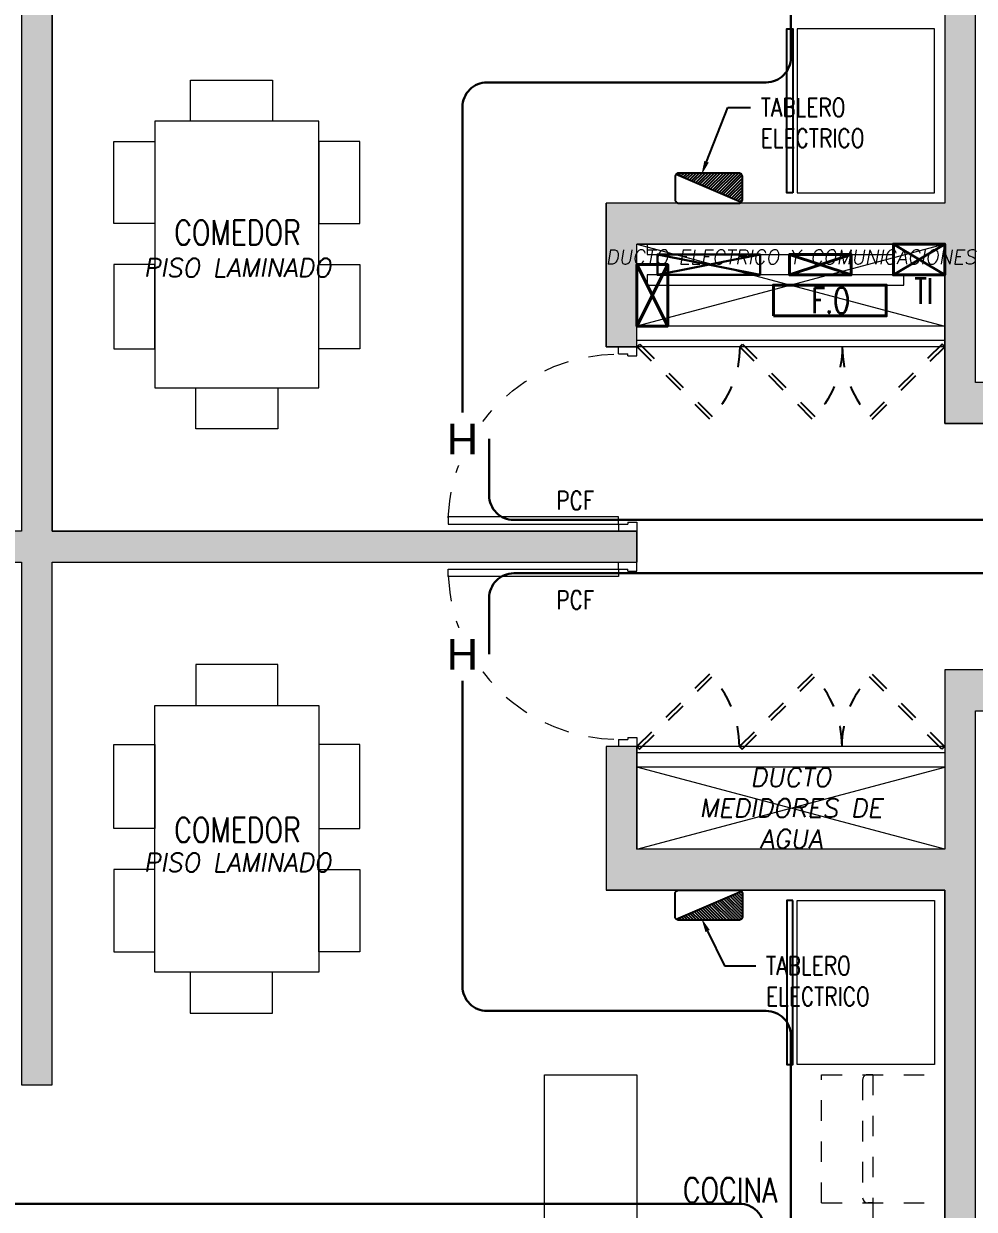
# Model space of a CAD drawing. Header units: millimetres. Extents: x -3 to 53, y -110 to 39.
# Drawn here: x 5.86 to 10.49, y 25.89 to 31.67 of the extents above; entities that cross this region are included whole.
import ezdxf
from ezdxf import colors
from ezdxf.entities.mleader import LeaderData, LeaderLine
from ezdxf.enums import TextEntityAlignment as Align
from ezdxf.math import Vec2, Vec3
from ezdxf.xclip import XClip

# ---------------------------------------------------------------- set-up
doc = ezdxf.new("R2010")
doc.units = ezdxf.units.MM
doc.header["$XCLIPFRAME"] = 2
doc.set_wipeout_variables(frame=1)
for name, pattern in [('DOT', [6.35, 0, -6.35]), ('HIDDEN', [0.375, 0.25, -0.125]), ('HIDDEN2', [0.1875, 0.125, -0.0625])]:
    doc.linetypes.add(name, pattern=pattern)
for name, color, linetype in [('A-COCINAS-LAV', 8, 'Continuous'), ('A-EST HATCH', 8, 'Continuous'), ('A-EST PLACAS', 8, 'Continuous'), ('A-LINEAS', 8, 'Continuous'), ('A-MURO BAJO', 8, 'Continuous'), ('A-NUMERACIONDEP', 8, 'Continuous'), ('A-PROYECCIONES', 8, 'HIDDEN2'), ('A-PUERTAS', 8, 'Continuous'), ('A-TEXTO-ACABADO PISO', 8, 'Continuous'), ('A-TEXTO-INDICACIONES', 8, 'Continuous'), ('DLP_MOBILIARIO', 8, 'Continuous'), ('DLP_TEXTO AMBIENTE', 8, 'Continuous'), ('DLP_VERDE', 8, 'Continuous')]:
    doc.layers.add(name, color=color, linetype=linetype)
for name, color, linetype, lineweight in [('A-MUROS', 8, 'Continuous', 30), ('MQ.BANDEJA DE COMUNICACIONES', 8, 'Continuous', 40), ('MQ.BANDEJA ELECTRICA', 8, 'Continuous', 30), ('MQ.CANALI DYA', 3, 'LINEAPERPEN', 30), ('MQ.DETECTOR HUMO', 5, 'Continuous', 30), ('MQ.TEXTO GENERAL', 255, 'Continuous', 40)]:
    doc.layers.add(name, color=color, linetype=linetype, lineweight=lineweight)
doc.styles.add('MQTEXTO', font='romans.shx')
doc.styles.add('R80', font='ARIALN.TTF', dxfattribs={"height": 2.03})
doc.styles.add('ROMANS', font='ROMANS.shx', dxfattribs={"oblique": 10})
doc.styles.get("Standard").update_dxf_attribs({"font": 'arial.ttf'})
doc.styles.add('TXT_COTAS', font='romans.shx', dxfattribs={"width": 0.8})
doc.linetypes.add('LINEAPERPEN', pattern='A,0.75,-0.2,["I",Standard,S=0.12,R=0.09,X=0,Y=-0.06],-0.25', length=1.2)

# ---------------------------------------------------------------- blocks, each defined once
blk = doc.blocks.new('DETECTOR DE HUMO 1 EN 75')
blk.add_wipeout([(0.13, 0.13), (0.13, 0.1316), (0.13, 0.1333), (0.1299, 0.1349), (0.1298, 0.1365), (0.1297, 0.1382), (0.1296, 0.1398), (0.1295, 0.1414), (0.1293, 0.143), (0.1292, 0.1447), (0.129, 0.1463), (0.1288, 0.1479), (0.1285, 0.1495), (0.1283, 0.1511), (0.128, 0.1528), (0.1277, 0.1544), (0.1274, 0.156), (0.127, 0.1576), (0.1267, 0.1592), (0.1263, 0.1607), (0.1259, 0.1623), (0.1255, 0.1639), (0.1251, 0.1655), (0.1246, 0.1671), (0.1241, 0.1686), (0.1236, 0.1702), (0.1231, 0.1717), (0.1226, 0.1733), (0.122, 0.1748), (0.1215, 0.1763), (0.1209, 0.1779), (0.1203, 0.1794), (0.1196, 0.1809), (0.119, 0.1824), (0.1183, 0.1839), (0.1176, 0.1854), (0.1169, 0.1868), (0.1162, 0.1883), (0.1155, 0.1897), (0.1147, 0.1912), (0.1139, 0.1926), (0.1131, 0.1941), (0.1123, 0.1955), (0.1115, 0.1969), (0.1106, 0.1983), (0.1098, 0.1997), (0.1089, 0.201), (0.108, 0.2024), (0.1071, 0.2037), (0.1061, 0.2051), (0.1052, 0.2064), (0.1042, 0.2077), (0.1032, 0.209), (0.1022, 0.2103), (0.1012, 0.2116), (0.1002, 0.2129), (0.0991, 0.2141), (0.0981, 0.2154), (0.097, 0.2166), (0.0959, 0.2178), (0.0948, 0.219), (0.0936, 0.2202), (0.0925, 0.2213), (0.0913, 0.2225), (0.0902, 0.2236), (0.089, 0.2248), (0.0878, 0.2259), (0.0866, 0.227), (0.0854, 0.2281), (0.0841, 0.2291), (0.0829, 0.2302), (0.0816, 0.2312), (0.0803, 0.2322), (0.079, 0.2332), (0.0777, 0.2342), (0.0764, 0.2352), (0.0751, 0.2361), (0.0737, 0.2371), (0.0724, 0.238), (0.071, 0.2389), (0.0697, 0.2398), (0.0683, 0.2406), (0.0669, 0.2415), (0.0655, 0.2423), (0.0641, 0.2431), (0.0626, 0.2439), (0.0612, 0.2447), (0.0597, 0.2455), (0.0583, 0.2462), (0.0568, 0.2469), (0.0554, 0.2476), (0.0539, 0.2483), (0.0524, 0.249), (0.0509, 0.2496), (0.0494, 0.2503), (0.0479, 0.2509), (0.0463, 0.2515), (0.0448, 0.252), (0.0433, 0.2526), (0.0417, 0.2531), (0.0402, 0.2536), (0.0386, 0.2541), (0.0371, 0.2546), (0.0355, 0.2551), (0.0339, 0.2555), (0.0323, 0.2559), (0.0307, 0.2563), (0.0292, 0.2567), (0.0276, 0.257), (0.026, 0.2574), (0.0244, 0.2577), (0.0228, 0.258), (0.0211, 0.2583), (0.0195, 0.2585), (0.0179, 0.2588), (0.0163, 0.259), (0.0147, 0.2592), (0.013, 0.2593), (0.0114, 0.2595), (0.0098, 0.2596), (0.0082, 0.2597), (0.0065, 0.2598), (0.0049, 0.2599), (0.0033, 0.26), (0.0016, 0.26), (0, 0.26), (-0.0016, 0.26), (-0.0033, 0.26), (-0.0049, 0.2599), (-0.0065, 0.2598), (-0.0082, 0.2597), (-0.0098, 0.2596), (-0.0114, 0.2595), (-0.013, 0.2593), (-0.0147, 0.2592), (-0.0163, 0.259), (-0.0179, 0.2588), (-0.0195, 0.2585), (-0.0211, 0.2583), (-0.0228, 0.258), (-0.0244, 0.2577), (-0.026, 0.2574), (-0.0276, 0.257), (-0.0292, 0.2567), (-0.0307, 0.2563), (-0.0323, 0.2559), (-0.0339, 0.2555), (-0.0355, 0.2551), (-0.0371, 0.2546), (-0.0386, 0.2541), (-0.0402, 0.2536), (-0.0417, 0.2531), (-0.0433, 0.2526), (-0.0448, 0.252), (-0.0463, 0.2515), (-0.0479, 0.2509), (-0.0494, 0.2503), (-0.0509, 0.2496), (-0.0524, 0.249), (-0.0539, 0.2483), (-0.0554, 0.2476), (-0.0568, 0.2469), (-0.0583, 0.2462), (-0.0597, 0.2455), (-0.0612, 0.2447), (-0.0626, 0.2439), (-0.0641, 0.2431), (-0.0655, 0.2423), (-0.0669, 0.2415), (-0.0683, 0.2406), (-0.0697, 0.2398), (-0.071, 0.2389), (-0.0724, 0.238), (-0.0737, 0.2371), (-0.0751, 0.2361), (-0.0764, 0.2352), (-0.0777, 0.2342), (-0.079, 0.2332), (-0.0803, 0.2322), (-0.0816, 0.2312), (-0.0829, 0.2302), (-0.0841, 0.2291), (-0.0854, 0.2281), (-0.0866, 0.227), (-0.0878, 0.2259), (-0.089, 0.2248), (-0.0902, 0.2236), (-0.0913, 0.2225), (-0.0925, 0.2213), (-0.0936, 0.2202), (-0.0948, 0.219), (-0.0959, 0.2178), (-0.097, 0.2166), (-0.0981, 0.2154), (-0.0991, 0.2141), (-0.1002, 0.2129), (-0.1012, 0.2116), (-0.1022, 0.2103), (-0.1032, 0.209), (-0.1042, 0.2077), (-0.1052, 0.2064), (-0.1061, 0.2051), (-0.1071, 0.2037), (-0.108, 0.2024), (-0.1089, 0.201), (-0.1098, 0.1997), (-0.1106, 0.1983), (-0.1115, 0.1969), (-0.1123, 0.1955), (-0.1131, 0.1941), (-0.1139, 0.1926), (-0.1147, 0.1912), (-0.1155, 0.1897), (-0.1162, 0.1883), (-0.1169, 0.1868), (-0.1176, 0.1854), (-0.1183, 0.1839), (-0.119, 0.1824), (-0.1196, 0.1809), (-0.1203, 0.1794), (-0.1209, 0.1779), (-0.1215, 0.1763), (-0.122, 0.1748), (-0.1226, 0.1733), (-0.1231, 0.1717), (-0.1236, 0.1702), (-0.1241, 0.1686), (-0.1246, 0.1671), (-0.1251, 0.1655), (-0.1255, 0.1639), (-0.1259, 0.1623), (-0.1263, 0.1607), (-0.1267, 0.1592), (-0.127, 0.1576), (-0.1274, 0.156), (-0.1277, 0.1544), (-0.128, 0.1528), (-0.1283, 0.1511), (-0.1285, 0.1495), (-0.1288, 0.1479), (-0.129, 0.1463), (-0.1292, 0.1447), (-0.1293, 0.143), (-0.1295, 0.1414), (-0.1296, 0.1398), (-0.1297, 0.1382), (-0.1298, 0.1365), (-0.1299, 0.1349), (-0.13, 0.1333), (-0.13, 0.1316), (-0.13, 0.13), (-0.13, 0.1284), (-0.13, 0.1267), (-0.1299, 0.1251), (-0.1298, 0.1235), (-0.1297, 0.1218), (-0.1296, 0.1202), (-0.1295, 0.1186), (-0.1293, 0.117), (-0.1292, 0.1153), (-0.129, 0.1137), (-0.1288, 0.1121), (-0.1285, 0.1105), (-0.1283, 0.1089), (-0.128, 0.1072), (-0.1277, 0.1056), (-0.1274, 0.104), (-0.127, 0.1024), (-0.1267, 0.1008), (-0.1263, 0.0993), (-0.1259, 0.0977), (-0.1255, 0.0961), (-0.1251, 0.0945), (-0.1246, 0.0929), (-0.1241, 0.0914), (-0.1236, 0.0898), (-0.1231, 0.0883), (-0.1226, 0.0867), (-0.122, 0.0852), (-0.1215, 0.0837), (-0.1209, 0.0821), (-0.1203, 0.0806), (-0.1196, 0.0791), (-0.119, 0.0776), (-0.1183, 0.0761), (-0.1176, 0.0746), (-0.1169, 0.0732), (-0.1162, 0.0717), (-0.1155, 0.0703), (-0.1147, 0.0688), (-0.1139, 0.0674), (-0.1131, 0.0659), (-0.1123, 0.0645), (-0.1115, 0.0631), (-0.1106, 0.0617), (-0.1098, 0.0603), (-0.1089, 0.059), (-0.108, 0.0576), (-0.1071, 0.0563), (-0.1061, 0.0549), (-0.1052, 0.0536), (-0.1042, 0.0523), (-0.1032, 0.051), (-0.1022, 0.0497), (-0.1012, 0.0484), (-0.1002, 0.0471), (-0.0991, 0.0459), (-0.0981, 0.0446), (-0.097, 0.0434), (-0.0959, 0.0422), (-0.0948, 0.041), (-0.0936, 0.0398), (-0.0925, 0.0387), (-0.0913, 0.0375), (-0.0902, 0.0364), (-0.089, 0.0352), (-0.0878, 0.0341), (-0.0866, 0.033), (-0.0854, 0.0319), (-0.0841, 0.0309), (-0.0829, 0.0298), (-0.0816, 0.0288), (-0.0803, 0.0278), (-0.079, 0.0268), (-0.0777, 0.0258), (-0.0764, 0.0248), (-0.0751, 0.0239), (-0.0737, 0.0229), (-0.0724, 0.022), (-0.071, 0.0211), (-0.0697, 0.0202), (-0.0683, 0.0194), (-0.0669, 0.0185), (-0.0655, 0.0177), (-0.0641, 0.0169), (-0.0626, 0.0161), (-0.0612, 0.0153), (-0.0597, 0.0145), (-0.0583, 0.0138), (-0.0568, 0.0131), (-0.0554, 0.0124), (-0.0539, 0.0117), (-0.0524, 0.011), (-0.0509, 0.0104), (-0.0494, 0.0097), (-0.0479, 0.0091), (-0.0463, 0.0085), (-0.0448, 0.008), (-0.0433, 0.0074), (-0.0417, 0.0069), (-0.0402, 0.0064), (-0.0386, 0.0059), (-0.0371, 0.0054), (-0.0355, 0.0049), (-0.0339, 0.0045), (-0.0323, 0.0041), (-0.0307, 0.0037), (-0.0292, 0.0033), (-0.0276, 0.003), (-0.026, 0.0026), (-0.0244, 0.0023), (-0.0228, 0.002), (-0.0211, 0.0017), (-0.0195, 0.0015), (-0.0179, 0.0012), (-0.0163, 0.001), (-0.0147, 0.0008), (-0.013, 0.0007), (-0.0114, 0.0005), (-0.0098, 0.0004), (-0.0082, 0.0003), (-0.0065, 0.0002), (-0.0049, 0.0001), (-0.0033, 0), (-0.0016, 0), (0, 0), (0.0016, 0), (0.0033, 0), (0.0049, 0.0001), (0.0065, 0.0002), (0.0082, 0.0003), (0.0098, 0.0004), (0.0114, 0.0005), (0.013, 0.0007), (0.0147, 0.0008), (0.0163, 0.001), (0.0179, 0.0012), (0.0195, 0.0015), (0.0211, 0.0017), (0.0228, 0.002), (0.0244, 0.0023), (0.026, 0.0026), (0.0276, 0.003), (0.0292, 0.0033), (0.0307, 0.0037), (0.0323, 0.0041), (0.0339, 0.0045), (0.0355, 0.0049), (0.0371, 0.0054), (0.0386, 0.0059), (0.0402, 0.0064), (0.0417, 0.0069), (0.0433, 0.0074), (0.0448, 0.008), (0.0463, 0.0085), (0.0479, 0.0091), (0.0494, 0.0097), (0.0509, 0.0104), (0.0524, 0.011), (0.0539, 0.0117), (0.0554, 0.0124), (0.0568, 0.0131), (0.0583, 0.0138), (0.0597, 0.0145), (0.0612, 0.0153), (0.0626, 0.0161), (0.0641, 0.0169), (0.0655, 0.0177), (0.0669, 0.0185), (0.0683, 0.0194), (0.0697, 0.0202), (0.071, 0.0211), (0.0724, 0.022), (0.0737, 0.0229), (0.0751, 0.0239), (0.0764, 0.0248), (0.0777, 0.0258), (0.079, 0.0268), (0.0803, 0.0278), (0.0816, 0.0288), (0.0829, 0.0298), (0.0841, 0.0309), (0.0854, 0.0319), (0.0866, 0.033), (0.0878, 0.0341), (0.089, 0.0352), (0.0902, 0.0364), (0.0913, 0.0375), (0.0925, 0.0387), (0.0936, 0.0398), (0.0948, 0.041), (0.0959, 0.0422), (0.097, 0.0434), (0.0981, 0.0446), (0.0991, 0.0459), (0.1002, 0.0471), (0.1012, 0.0484), (0.1022, 0.0497), (0.1032, 0.051), (0.1042, 0.0523), (0.1052, 0.0536), (0.1061, 0.0549), (0.1071, 0.0563), (0.108, 0.0576), (0.1089, 0.059), (0.1098, 0.0603), (0.1106, 0.0617), (0.1115, 0.0631), (0.1123, 0.0645), (0.1131, 0.0659), (0.1139, 0.0674), (0.1147, 0.0688), (0.1155, 0.0703), (0.1162, 0.0717), (0.1169, 0.0732), (0.1176, 0.0746), (0.1183, 0.0761), (0.119, 0.0776), (0.1196, 0.0791), (0.1203, 0.0806), (0.1209, 0.0821), (0.1215, 0.0837), (0.122, 0.0852), (0.1226, 0.0867), (0.1231, 0.0883), (0.1236, 0.0898), (0.1241, 0.0914), (0.1246, 0.0929), (0.1251, 0.0945), (0.1255, 0.0961), (0.1259, 0.0977), (0.1263, 0.0993), (0.1267, 0.1008), (0.127, 0.1024), (0.1274, 0.104), (0.1277, 0.1056), (0.128, 0.1072), (0.1283, 0.1089), (0.1285, 0.1105), (0.1288, 0.1121), (0.129, 0.1137), (0.1292, 0.1153), (0.1293, 0.117), (0.1295, 0.1186), (0.1296, 0.1202), (0.1297, 0.1218), (0.1298, 0.1235), (0.1299, 0.1251), (0.13, 0.1267), (0.13, 0.1284)]).dxf.layer = 'MQ.DETECTOR HUMO'
at = {"layer": 'MQ.DETECTOR HUMO'}
blk.add_text('H', height=0.15, rotation=180, dxfattribs=at).set_placement((0, 0.13), align=Align.MIDDLE_CENTER)
blk = doc.blocks.new('DETECTORES1 TORRE')
at = {"layer": 'MQ.CANALI DYA', "elevation": 0}
blk.add_lwpolyline([(-4.745, 1.6002), (-4.745, 1.6094, -0.414214), (-4.625, 1.7294), (0.5, 1.7294, 0.414214), (0.62, 1.8494), (0.62, 2.3753)], format="xyb", dxfattribs=at)
at = {"layer": 'MQ.DETECTOR HUMO'}
blk.add_blockref('DETECTOR DE HUMO 1 EN 75', (-0.85, -1.0801), dxfattribs=at)
at = {"layer": 'MQ.CANALI DYA', "elevation": 0}
blk.add_lwpolyline([(0.75, 2.2453), (0.75, 0.9091, -0.414214), (0.63, 0.7891), (-0.73, 0.7891, 0.414214), (-0.85, 0.6691), (-0.85, -0.8201)], format="xyb", dxfattribs=at)
at = {"layer": 'MQ.CANALI DYA'}
blk.add_lwpolyline([(2.0841, -1.345), (-0.6, -1.345, -0.414214), (-0.72, -1.225), (-0.72, -0.9501)], format="xyb", dxfattribs=at)
blk = doc.blocks.new('EST.P1')
at = {"layer": 'A-EST HATCH', "lineweight": 0}
h = blk.add_hatch(color=8, dxfattribs=at)
h.dxf.hatch_style = 1
h.paths.add_polyline_path([(9.15, 0.06), (9.15, 6.125), (10.65, 6.125), (10.65, 5.375), (10.8, 5.375), (10.8, 6.325), (9, 6.325), (9, 5.45), (7.5, 5.45), (7.5, 5.95), (7.35, 5.95), (7.35, 5.25), (9, 5.25), (9, 0.06)])
h.paths.add_polyline_path([(30.25, 10.125), (28.65, 10.125), (28.65, 13.225), (29.85, 13.225), (29.85, 13.375), (28.5, 13.375), (28.5, 9.975), (30.25, 9.975)])
h.paths.add_polyline_path([(31.05, 13.375), (31.2, 13.375), (31.2, 9.975), (31.05, 9.975)])
h.paths.add_polyline_path([(36.55, 13.85), (36.85, 13.85), (36.85, 13.7), (36.7, 13.7), (36.7, 10.625), (36.55, 10.625)])
h.paths.add_polyline_path([(33.6, 13.225), (33.6, 10.125), (32, 10.125), (32, 9.975), (33.75, 9.975), (33.75, 13.375), (32.4, 13.375), (32.4, 13.225)])
h.paths.add_polyline_path([(42.85, 13.7), (43.45, 13.7), (43.45, 13.85), (42.7, 13.85), (42.7, 10.45), (43.85, 10.45), (43.85, 10.6), (42.85, 10.6)])
h.paths.add_polyline_path([(44.65, 13.85), (44.65, 10.45), (44.8, 10.45), (44.8, 13.85)])
h.paths.add_polyline_path([(45.6, 10.6), (47.2, 10.6), (47.2, 13.7), (46, 13.7), (46, 13.85), (47.35, 13.85), (47.35, 10.45), (45.6, 10.45)])
h.paths.add_polyline_path([(42.85, 0.15), (43.45, 0.15), (43.45, 0), (42.7, 0), (42.7, 3.4), (43.85, 3.4), (43.85, 3.25), (42.85, 3.25)])
h.paths.add_polyline_path([(44.65, 0), (44.65, 3.4), (44.8, 3.4), (44.8, 0)])
h.paths.add_polyline_path([(45.6, 3.25), (47.2, 3.25), (47.2, 0.15), (46, 0.15), (46, 0), (47.35, 0), (47.35, 3.4), (45.6, 3.4)])
h.paths.add_polyline_path([(40, 3.5), (39.85, 3.5), (39.85, 0.15), (39.7, 0.15), (39.7, 0), (40, 0)])
h.paths.add_polyline_path([(30.25, 3.725), (28.65, 3.725), (28.65, 0.625), (29.85, 0.625), (29.85, 0.475), (28.5, 0.475), (28.5, 3.875), (30.25, 3.875)])
h.paths.add_polyline_path([(31.05, 0.475), (31.2, 0.475), (31.2, 3.875), (31.05, 3.875)])
h.paths.add_polyline_path([(36.55, 0), (36.85, 0), (36.85, 0.15), (36.7, 0.15), (36.7, 3.225), (36.55, 3.225)])
h.paths.add_polyline_path([(33.6, 0.625), (33.6, 3.725), (32, 3.725), (32, 3.875), (33.75, 3.875), (33.75, 0.475), (32.4, 0.475), (32.4, 0.625)])
h.paths.add_polyline_path([(17.1, 10.125), (18.7, 10.125), (18.7, 13.225), (17.5, 13.225), (17.5, 13.375), (18.85, 13.375), (18.85, 9.975), (17.1, 9.975)])
h.paths.add_polyline_path([(16.3, 13.375), (16.15, 13.375), (16.15, 9.975), (16.3, 9.975)])
h.paths.add_polyline_path([(10.5, 13.85), (10.5, 13.7), (10.65, 13.7), (10.65, 10.625), (10.8, 10.625), (10.8, 13.85)])
h.paths.add_polyline_path([(13.75, 13.225), (13.75, 10.125), (15.35, 10.125), (15.35, 9.975), (13.6, 9.975), (13.6, 13.375), (14.95, 13.375), (14.95, 13.225)])
h.paths.add_polyline_path([(9, 8.6), (7.35, 8.6), (7.35, 7.9), (7.5, 7.9), (7.5, 8.4), (9, 8.4), (9, 7.525), (10.8, 7.525), (10.8, 8.475), (10.65, 8.475), (10.65, 7.725), (9.15, 7.725), (9.15, 13.79), (9, 13.79)])
h.paths.add_polyline_path([(4.5, 13.7), (3.9, 13.7), (3.9, 13.85), (4.65, 13.85), (4.65, 10.45), (3.5, 10.45), (3.5, 10.6), (4.5, 10.6)])
h.paths.add_polyline_path([(2.7, 13.85), (2.7, 10.45), (2.55, 10.45), (2.55, 13.85)])
h.paths.add_polyline_path([(1.75, 10.6), (0.15, 10.6), (0.15, 13.7), (1.35, 13.7), (1.35, 13.85), (0, 13.85), (0, 10.45), (1.75, 10.45)])
h.paths.add_polyline_path([(2.7, 0), (2.7, 3.4), (2.55, 3.4), (2.55, 0)])
h.paths.add_polyline_path([(1.75, 3.25), (0.15, 3.25), (0.15, 0.15), (1.35, 0.15), (1.35, 0), (0, 0), (0, 3.4), (1.75, 3.4)])
h.paths.add_polyline_path([(7.35, 3.5), (7.5, 3.5), (7.5, 0.15), (7.65, 0.15), (7.65, 0), (7.35, 0)])
h.paths.add_polyline_path([(17.1, 3.725), (18.7, 3.725), (18.7, 0.625), (17.5, 0.625), (17.5, 0.475), (18.85, 0.475), (18.85, 3.875), (17.1, 3.875)])
h.paths.add_polyline_path([(16.3, 0.475), (16.15, 0.475), (16.15, 3.875), (16.3, 3.875)])
h.paths.add_polyline_path([(10.8, 0), (10.5, 0), (10.5, 0.15), (10.65, 0.15), (10.65, 3.225), (10.8, 3.225)])
h.paths.add_polyline_path([(13.75, 0.625), (13.75, 3.725), (15.35, 3.725), (15.35, 3.875), (13.6, 3.875), (13.6, 0.475), (14.95, 0.475), (14.95, 0.625)])
h.paths.add_polyline_path([(38.35, 6.325), (36.55, 6.325), (36.55, 5.375), (36.7, 5.375), (36.7, 6.125), (38.2, 6.125), (38.2, 0.06), (38.35, 0.06), (38.35, 5.25), (40, 5.25), (40, 5.95), (39.85, 5.95), (39.85, 5.45), (38.35, 5.45)])
h.paths.add_polyline_path([(4.65, 0), (4.65, 3.4), (3.5, 3.4), (3.5, 3.25), (4.5, 3.25), (4.5, 0.15), (3.9, 0.15), (3.9, 0)])
h.paths.add_polyline_path([(1.7468, 8.35), (1.6, 8.35), (1.6, 9.55), (3.75, 9.55), (3.75, 9.4), (3.3, 9.4), (3.3, 7.8), (3.1, 7.8), (3.1, 9.4), (1.75, 9.4), (1.75, 8.35)], flags=17)
h.paths.add_polyline_path([(1.7468, 5.5), (1.6, 5.5), (1.6, 4.3), (3.75, 4.3), (3.75, 4.45), (3.3, 4.45), (3.3, 6.05), (3.1, 6.05), (3.1, 4.45), (1.75, 4.45), (1.75, 5.5)], flags=17)
h.paths.add_polyline_path([(7.5001, 7), (4.65, 7), (4.65, 9.55), (4.5, 9.55), (4.5, 7), (1.75, 7), (1.75, 7.6), (1.6, 7.6), (1.6, 7), (-1.15, 7), (-1.15, 11.05), (-1.35, 11.05), (-1.35, 2.8), (-1.15, 2.8), (-1.15, 6.85), (1.6, 6.85), (1.6, 6.25), (1.75, 6.25), (1.75, 6.85), (4.5, 6.85), (4.5, 4.3), (4.65, 4.3), (4.65, 6.85), (7.5001, 6.85)])
h.paths.add_polyline_path([(7.35, 13.85), (7.35, 10.35), (7.5, 10.35), (7.5, 13.7), (7.65, 13.7), (7.65, 13.85)])
h.paths.add_polyline_path([(38.35, 13.79), (38.35, 8.6), (40, 8.6), (40, 7.9), (39.85, 7.9), (39.85, 8.4), (38.35, 8.4), (38.35, 7.525), (36.55, 7.525), (36.55, 8.475), (36.7, 8.475), (36.7, 7.725), (38.2, 7.725), (38.2, 13.79)])
h.paths.add_polyline_path([(45.75, 7), (48.5, 7), (48.5, 11.05), (48.7, 11.05), (48.7, 2.8), (48.5, 2.8), (48.5, 6.85), (45.75, 6.85), (45.75, 6.25), (45.6, 6.25), (45.6, 6.85), (42.85, 6.85), (42.85, 4.3), (42.7, 4.3), (42.7, 6.85), (39.8499, 6.85), (39.8499, 7), (42.7, 7), (42.7, 9.55), (42.85, 9.55), (42.85, 7), (45.6, 7), (45.6, 7.6), (45.75, 7.6)])
h.paths.add_polyline_path([(40, 13.85), (39.7, 13.85), (39.7, 13.7), (39.85, 13.7), (39.85, 10.35), (40, 10.35)])
h.paths.add_polyline_path([(45.6032, 8.35), (45.75, 8.35), (45.75, 9.55), (43.6, 9.55), (43.6, 9.4), (44.05, 9.4), (44.05, 7.8), (44.25, 7.8), (44.25, 9.4), (45.6, 9.4), (45.6, 8.35)], flags=17)
h.paths.add_polyline_path([(45.6032, 5.5), (45.75, 5.5), (45.75, 4.3), (43.6, 4.3), (43.6, 4.45), (44.05, 4.45), (44.05, 6.05), (44.25, 6.05), (44.25, 4.45), (45.6, 4.45), (45.6, 5.5)], flags=17)
h.paths.add_polyline_path([(25.35, 7.525), (25.5, 7.525), (25.5, 11.225), (25.35, 11.225)])
h.paths.add_polyline_path([(21.1, 7.525), (11.7, 7.525), (11.7, 7.675), (15.25, 7.675), (15.25, 9.075), (15.45, 9.075), (15.45, 7.675), (18.35, 7.675), (18.35, 9.075), (18.5, 9.075), (18.5, 7.675), (20.9, 7.675), (20.9, 8.925), (19.25, 8.925), (19.25, 9.075), (21.525, 9.075), (21.525, 8.925), (21.1, 8.925)])
h.paths.add_polyline_path([(21.55, 7.525), (23.65, 7.525), (23.65, 7.675), (21.7, 7.675), (21.7, 11.075), (23.65, 11.075), (23.65, 11.225), (21.7, 11.225), (21.7, 13.375), (20.85, 13.375), (20.85, 13.225), (21.55, 13.225)])
h.paths.add_polyline_path([(26.25, 8.925), (26.25, 7.525), (35.65, 7.525), (35.65, 7.675), (32.1, 7.675), (32.1, 9.075), (31.9, 9.075), (31.9, 7.675), (29, 7.675), (29, 9.075), (28.85, 9.075), (28.85, 7.675), (26.45, 7.675), (26.45, 8.925), (28.1, 8.925), (28.1, 9.075), (25.875, 9.075), (25.875, 8.925)])
h.paths.add_polyline_path([(25.85, 13.225), (26.5, 13.225), (26.5, 13.375), (25.65, 13.375), (25.65, 7.525), (25.85, 7.525)])
h.paths.add_polyline_path([(25.65, 4.75), (25.65, 0.475), (26.5, 0.475), (26.5, 0.625), (25.85, 0.625), (25.85, 4.75)])
h.paths.add_polyline_path([(27.65, 4.775), (27.65, 4.925), (25.85, 4.925), (25.85, 6.175), (28.4, 6.175), (28.4, 4.775), (28.55, 4.775), (28.55, 6.175), (31.9, 6.175), (31.9, 4.775), (32.1, 4.775), (32.1, 6.175), (35.65, 6.175), (35.65, 6.325), (25.65, 6.325), (25.65, 4.775)])
h.paths.add_polyline_path([(19.7, 4.775), (19.7, 4.925), (21.5, 4.925), (21.5, 6.175), (18.95, 6.175), (18.95, 4.775), (18.8, 4.775), (18.8, 6.175), (15.45, 6.175), (15.45, 4.775), (15.25, 4.775), (15.25, 6.175), (11.7, 6.175), (11.7, 6.325), (21.7, 6.325), (21.7, 4.775)])
h.paths.add_polyline_path([(22.7, 1.025), (25.35, 1.025), (25.35, 3.675), (23, 3.675), (23, 4.225), (22.7, 4.225), (22.7, 4.375), (23.15, 4.375), (23.15, 3.825), (25.35, 3.825), (25.35, 6.175), (24.15, 6.175), (24.15, 6.325), (25.5, 6.325), (25.5, 0.875), (22.7, 0.875)])
h.paths.add_polyline_path([(21.7, 0.475), (20.85, 0.475), (20.85, 0.625), (21.55, 0.625), (21.55, 4.75), (21.7, 4.75)])
at = {"layer": 'A-EST PLACAS', "color": 8, "lineweight": 0}
for points in [[(9, 8.6), (7.35, 8.6), (7.35, 7.9), (7.5, 7.9), (7.5, 8.4), (9, 8.4), (9, 7.525), (10.8, 7.525), (10.8, 8.475), (10.65, 8.475), (10.65, 7.725), (9.15, 7.725), (9.15, 13.79), (9, 13.79)], [(7.5001, 7), (4.65, 7), (4.65, 9.55), (4.5, 9.55), (4.5, 7), (1.75, 7), (1.75, 7.6), (1.6, 7.6), (1.6, 7), (-1.15, 7), (-1.15, 11.05), (-1.35, 11.05), (-1.35, 2.8), (-1.15, 2.8), (-1.15, 6.85), (1.6, 6.85), (1.6, 6.25), (1.75, 6.25), (1.75, 6.85), (4.5, 6.85), (4.5, 4.3), (4.65, 4.3), (4.65, 6.85), (7.5001, 6.85)], [(9.15, 0.06), (9.15, 6.125), (10.65, 6.125), (10.65, 5.375), (10.8, 5.375), (10.8, 6.325), (9, 6.325), (9, 5.45), (7.5, 5.45), (7.5, 5.95), (7.35, 5.95), (7.35, 5.25), (9, 5.25), (9, 0.06)]]:
    blk.add_lwpolyline(points, close=True, dxfattribs=at)
blk = doc.blocks.new('_Dot')
at = {"color": 0, "linetype": 'ByBlock', "lineweight": -2}
blk.add_line((-0.5, 0), (-1, 0), dxfattribs=at)
at = {"color": 0, "linetype": 'ByBlock', "const_width": 0.5}
blk.add_lwpolyline([(-0.25, 0, 1), (0.25, 0, 1)], format="xyb", close=True, dxfattribs=at)
blk = doc.blocks.new('*U102')
at = {"linetype": 'Continuous'}
h = blk.add_hatch(dxfattribs=at)
h.set_pattern_fill('ANSI31', color=256, scale=0.1, style=0)
h.set_pattern_definition([(45, (0, 0), (-0.0088388, 0.0088388), [])])
h.paths.add_polyline_path([(0.1975, 0.0657, 0.414214), (0.1752, 0.088), (-0.1751, 0.0881, 0.198912), (-0.1909, 0.0816), (0.1909, -0.0816, 0.198912), (0.1975, -0.0658)])
blk.add_line((-0.1909, 0.0816), (0.1909, -0.0816), dxfattribs=at)
blk.add_lwpolyline([(-0.1975, 0.0658), (-0.1975, -0.0657, 0.414214), (-0.1752, -0.088), (0.1751, -0.0881, 0.414214), (0.1975, -0.0658), (0.1975, 0.0657, 0.414214), (0.1752, 0.088), (-0.1751, 0.0881, 0.414214)], format="xyb", close=True, dxfattribs=at)
blk = doc.blocks.new('REFRI')
blk.add_wipeout([(-0.4, -0.69), (-0.4, -0.72), (0.4, -0.72), (0.4, -0.69)])
at = {"color": 8, "lineweight": 0}
blk.add_lwpolyline([(-0.4, 0), (0.4, 0), (0.4, -0.67), (-0.4, -0.67)], close=True, dxfattribs=at)
blk.add_lwpolyline([(-0.4, -0.69), (-0.4, -0.72), (0.4, -0.72), (0.4, -0.69)], close=True)
blk = doc.blocks.new('*U143')
at = {"color": 8, "lineweight": 0}
for p, q in [((0.01, 0.855), (0.01, 0.9)), ((0.1, 0.865), (0.1, 0.9)), ((0.055, 0.855), (0.01, 0.855)), ((0.1, 0.865), (0.055, 0.865)), ((0.055, 0.855), (0.055, 0.865)), ((0.055, 0.045), (0.01, 0.045)), ((0.01, 0.045), (0.01, 0)), ((0.055, 0.045), (0.055, 0.035)), ((0.1, 0.035), (0.055, 0.035)), ((0.1, 0.035), (0.1, 0))]:
    blk.add_line(p, q, dxfattribs=at)
blk.add_lwpolyline([(0.93, 0.07), (0.93, 0.035), (0.1, 0.035), (0.1, 0.07)], close=True, dxfattribs=at)
at = {"color": 8, "linetype": 'HIDDEN2', "lineweight": 0}
blk.add_arc((0.0995, 0.0339), 0.8311, 2.23015, 89.96723, dxfattribs=at)
blk = doc.blocks.new('A$Cb5611ba7')
at = {"color": 8, "lineweight": 0}
for points in [[(0.1, 0.2), (0.1, 0), (0.5, 0), (0.5, 0.2)], [(1.11, 0.2), (1.11, 0), (0.7, 0), (0.7, 0.2)], [(0, 0), (0, -0.8), (1.3, -0.8), (1.3, 0)], [(1.5, -0.6), (1.3, -0.6), (1.3, -0.2), (1.5, -0.2)], [(0.1, -1), (0.1, -0.8), (0.5, -0.8), (0.5, -1)], [(1.11, -1), (1.11, -0.8), (0.7, -0.8), (0.7, -1)]]:
    blk.add_lwpolyline(points, close=True, dxfattribs=at)
blk = doc.blocks.new('*U140')
at = {"linetype": 'HIDDEN', "ltscale": 0.2}
for p, q in [((0.3534, 0.3534), (0, 0)), ((0.0127, -0.0127), (0.3656, 0.3401)), ((0, 0), (0.0127, -0.0127))]:
    blk.add_line(p, q, dxfattribs=at)
blk.add_arc((0, 0), 0.4995, 0, 45, dxfattribs=at)
blk = doc.blocks.new('DPTO 65_1P')
at = {"color": 8, "lineweight": 0}
blk.add_line((1.1499, -3.2), (1.1249, -3.2), dxfattribs=at)
blk.add_arc((1.1249, -3.175), 0.025, 180, 270, dxfattribs=at)
at = {"layer": 'A-LINEAS', "color": 8, "lineweight": 0}
for p, q in [((1.4999, -1.475), (-0.0001, -1.075)), ((-0.0001, -1.475), (1.4999, -1.075))]:
    blk.add_line(p, q, dxfattribs=at)
at = {"layer": 'A-MURO BAJO', "color": 8, "lineweight": 0}
for p, q in [((1.4999, -1.075), (-0.0001, -1.075)), ((-0.45, -3.575), (-0.4501, -2.575)), ((-0.4501, -2.575), (-0.0001, -2.575)), ((-0.0001, -2.575), (0, -3.425))]:
    blk.add_line(p, q, dxfattribs=at)
at = {"layer": 'A-MUROS', "color": 8, "lineweight": 0}
for p, q in [((0, -0.075), (0, 0.075)), ((-2.8501, -2.625), (-2.8501, -0.075)), ((-2.8501, -0.075), (0, -0.075)), ((1.4999, -0.6, 0), (1.4999, -1.475)), ((-0.0001, -0.975), (-0.1501, -0.975)), ((-0.1501, -0.975), (-0.1501, -1.675)), ((-0.0001, -0.975), (-0.0001, -1.475)), ((1.4999, -1.475), (-0.0001, -1.475)), ((1.4999, -1.675), (-0.1501, -1.675)), ((1.4999, -6.865), (1.4999, -1.675)), ((-3.0001, -2.625), (-2.8501, -2.625))]:
    blk.add_line(p, q, dxfattribs=at)
at = {"layer": 'A-PROYECCIONES', "color": 8, "lineweight": 0, "ltscale": 0.5}
for p, q in [((0.8999, -3.2), (0.8999, -2.575)), ((1.0999, -2.6), (1.0999, -3.175)), ((1.1499, -2.575), (1.1249, -2.575)), ((1.1499, -2.575), (1.1499, -5.075)), ((0.8999, -3.2), (1.4999, -3.2))]:
    blk.add_line(p, q, dxfattribs=at)
blk.add_lwpolyline([(0.8999, -2.575), (1.4999, -2.575)], dxfattribs=at)
blk.add_arc((1.1249, -2.6), 0.025, 90, 180, dxfattribs=at)
at = {"layer": 'DLP_MOBILIARIO', "color": 8, "lineweight": 0}
for p, q in [((1.4999, -0.975), (-0.0001, -0.975)), ((1.4999, -1.005), (-0.0001, -1.005))]:
    blk.add_line(p, q, dxfattribs=at)
blk.add_lwpolyline([(-1.7767, -2.0751), (-2.1767, -2.0751), (-2.1767, -2.2751), (-1.7767, -2.2751)], close=True, dxfattribs=at)
at = {"color": 8, "lineweight": 0, "xscale": -0.8329883684307116, "yscale": 0.8329883684307116, "zscale": 0.8329883684307116, "rotation": 180}
blk.add_blockref('*U102', (0.35, -1.7484), dxfattribs=at)
at = {"layer": 'A-COCINAS-LAV', "color": 8, "lineweight": 0, "extrusion": (-4.49068e-08, -3.60284e-08, 1), "rotation": 270}
blk.add_blockref('REFRI', (1.4499, -2.125, 0), dxfattribs=at)
at = {"layer": 'A-PROYECCIONES', "color": 8, "lineweight": 0, "ltscale": 0.25}
for p in [(-0.0001, -0.975), (0.4999, -0.975)]:
    blk.add_blockref('*U140', p, dxfattribs=at)
at = {"layer": 'A-PROYECCIONES', "color": 8, "lineweight": 0, "ltscale": 0.25, "xscale": -1}
blk.add_blockref('*U140', (1.4989, -0.975), dxfattribs=at)
at = {"layer": 'DLP_MOBILIARIO', "color": 8, "lineweight": 0, "rotation": 179.9967044834248}
blk.add_blockref('*U143', (0.01, -0.075), dxfattribs=at)
at = {"layer": 'DLP_MOBILIARIO', "color": 8, "lineweight": 0, "xscale": -1.000000000000001, "rotation": 270}
blk.add_blockref('A$Cb5611ba7', (-1.5501, -2.0751), dxfattribs=at)
blk = doc.blocks.new('DPTO 75.2')
at = {"layer": 'A-MUROS', "color": 8, "lineweight": 0}
blk.add_line((0, 0, 0), (-1.8, 0, 0), dxfattribs=at)
blk = doc.blocks.new('DPTO 65')
at = {"layer": 'A-LINEAS', "color": 8, "lineweight": 0}
for p, q in [((-10.35, 1.55), (-8.85, 1.15)), ((-8.85, 1.55), (-10.35, 1.15))]:
    blk.add_line(p, q, dxfattribs=at)
at = {"layer": 'A-MURO BAJO', "color": 8, "lineweight": 0}
blk.add_line((-10.35, 1.15), (-8.85, 1.15), dxfattribs=at)
at = {"layer": 'A-MUROS', "color": 8, "lineweight": 0}
for p, q in [((-10.35, 6.94), (-10.35, 1.75)), ((-6, 2.7), (-6, 0.15)), ((-10.35, 1.75), (-8.7, 1.75)), ((-8.7, 1.05), (-8.7, 1.75)), ((-10.35, 1.55), (-8.85, 1.55)), ((-10.35, 0.675, 0), (-10.35, 1.55)), ((-8.85, 1.05), (-8.85, 1.55)), ((-8.85, 1.05), (-8.7, 1.05)), ((-6, 0.15), (-8.8501, 0.15)), ((-8.8501, 0.15), (-8.8501, 0))]:
    blk.add_line(p, q, dxfattribs=at)
at = {"layer": 'A-PUERTAS', "color": 8, "lineweight": 0}
for p, q in [((-10.35, 1.08), (-8.85, 1.08)), ((-10.35, 1.05), (-8.85, 1.05))]:
    blk.add_line(p, q, dxfattribs=at)
at = {"layer": 'DLP_MOBILIARIO', "color": 8, "lineweight": 0}
blk.add_lwpolyline([(-7.0734, 2.1501), (-6.6734, 2.1501), (-6.6734, 2.3501), (-7.0734, 2.3501)], close=True, dxfattribs=at)
at = {"color": 8, "lineweight": 0, "xscale": -0.8329883684307116, "yscale": 0.8329883684307116, "zscale": 0.8329883684307116}
blk.add_blockref('*U102', (-9.2, 1.8234), dxfattribs=at)
at = {"layer": 'A-COCINAS-LAV', "color": 8, "lineweight": 0, "extrusion": (4.49068e-08, 3.60284e-08, 1), "rotation": 90}
blk.add_blockref('REFRI', (-10.3, 2.2, 0), dxfattribs=at)
at = {"layer": 'A-PROYECCIONES', "color": 8, "lineweight": 0, "ltscale": 0.25, "xscale": -1, "rotation": 180}
blk.add_blockref('*U140', (-10.35, 1.05), dxfattribs=at)
at = {"layer": 'A-PROYECCIONES', "color": 8, "lineweight": 0, "ltscale": 0.25, "rotation": 180}
for p in [(-9.351, 1.05), (-8.851, 1.05)]:
    blk.add_blockref('*U140', p, dxfattribs=at)
at = {"layer": 'DLP_MOBILIARIO', "color": 8, "lineweight": 0, "xscale": -1.000000000000022, "rotation": 90}
blk.add_blockref('A$Cb5611ba7', (-7.3, 2.1501), dxfattribs=at)
at = {"layer": 'DLP_MOBILIARIO', "color": 8, "lineweight": 0, "rotation": 359.9967044834248}
blk.add_blockref('*U143', (-8.8601, 0.15), dxfattribs=at)
blk = doc.blocks.new('DPTO 75_1P')
at = {"layer": 'A-MUROS', "color": 8, "lineweight": 0}
blk.add_line((0, 0, 0), (-1.8, 0, 0), dxfattribs=at)
blk = doc.blocks.new('TEXTO AMBIENTES P1')
at = {"layer": 'A-TEXTO-ACABADO PISO', "color": 8, "lineweight": 0, "insert": (5.5532, -5.52), "char_height": 0.09, "attachment_point": 2, "style": 'ROMANS'}
blk.add_mtext_dynamic_manual_height_columns('PISO LAMINADO', width=1.20225, gutter_width=12.5, heights=[0], dxfattribs=at)
at = {"layer": 'A-TEXTO-ACABADO PISO', "color": 8, "lineweight": 0, "insert": (5.5532, -8.4202), "char_height": 0.09, "attachment_point": 2, "rotation": 0.00002, "style": 'ROMANS'}
blk.add_mtext_dynamic_manual_height_columns('PISO LAMINADO', width=1.20225, gutter_width=12.5, heights=[0], dxfattribs=at)
at = {"layer": 'DLP_TEXTO AMBIENTE', "color": 8, "lineweight": 0, "style": 'ROMANS', "width": 0.8}
for s, p in [('COMEDOR', (5.5533, -5.4534)), ('COMEDOR', (5.5533, -8.3666)), ('COCINA', (7.9538, -10.1226, 0))]:
    blk.add_text(s, height=0.12, dxfattribs=at).set_placement(p, align=Align.CENTER)
blk = doc.blocks.new('TEXTO DUCTOS P1')
at = {"layer": 'A-TEXTO-INDICACIONES', "attachment_point": 5, "style": 'ROMANS'}
for s, insert, char_height, width in [('\\pxsm1,qc,t16;DUCTO ELECTRICO Y COMUNICACIONES', (8.2503, -5.5124, 0), 0.07, 1.956869), ('\\pxsm1,qc,t16;DUCTO MEDIDORES DE AGUA', (8.25, -8.2), 0.09, 1.047942)]:
    blk.add_mtext(s, dxfattribs=dict(at, insert=insert, char_height=char_height, width=width))
blk = doc.blocks.new('FONDO_')
at = {"layer": 'DLP_VERDE'}
h = blk.add_hatch(dxfattribs=at)
h.set_pattern_fill('AR-SAND', color=8, scale=0.0035, angle=215)
h.set_pattern_definition([(252.5, (-226555.99196, -8188222.85647), (0.1028379063742, -0.1371042579803), [0, -0.135128, 0, -0.15113, 0, -0.1444625]), (222.5, (-226555.99196, -8188222.85647), (0.0150241246165, -0.2957586482646), [0, -0.072898, 0, -0.121793, 0, -0.0466725]), (182.5, (-226555.90239, -8188222.79375), (-0.226491538642, -0.159205150185), [0, -0.04445, 0, -0.16002, 0, -0.208915]), (172.5, (-226555.90239, -8188222.79375), (-0.174160637763, -0.217199849944), [0, -0.022225, 0, -0.104902, 0, -0.120015])])
h.paths.add_polyline_path([(3.2361, -7.7946), (1.8331, -14.062), (1.3945, -13.9639), (0.8048, -16.5984), (1.2427, -16.6967), (1.2332, -16.7391), (2.5991, -17.0455), (4.633, -8.1498)])
edge = h.paths.add_edge_path()
edge.add_line((0.2649, -7.5625), (0.436, -6.7981))
edge.add_arc((5.4866, 3.0863), 11.1, 217.64206, 242.9345, ccw=False)
edge.add_arc((-3.6987, -3.9981), 0.5, 37.64475, 127.51284)
edge.add_line((-4.0032, -3.6015), (-4.6775, -4.1192))
edge.add_line((-4.6775, -4.1192), (-3.9421, -5.0771))
edge.add_line((-3.9421, -5.0771), (-4.061, -5.1684))
edge.add_line((-4.061, -5.1684), (-4.7965, -4.2105))
edge.add_line((-4.7965, -4.2105), (-5.5899, -4.8196))
edge.add_line((-5.5899, -4.8196), (-5.8951, -6.1806))
edge.add_line((-5.8951, -6.1806), (0.2649, -7.5625))
blk = doc.blocks.new('TEXTO NOTAS P1')
at = {"layer": 'A-TEXTO-INDICACIONES', "style": 'ROMANS', "width": 0.8}
for p in [(7.1067, -6.7446), (7.1067, -7.2297)]:
    blk.add_text('PCF', height=0.09, dxfattribs=at).set_placement(p)
at = {"layer": 'A-TEXTO-INDICACIONES'}
ml = blk.add_multileader_mtext('Standard', dxfattribs=at)
ml.set_content('\\pxsm1,t16;TABLERO ELECTRICO', color=256, style='TXT_COTAS')
ml.set_leader_properties(color=7)
ml.build(insert=Vec2(0, 0))
ml.multileader.update_dxf_attribs({"dogleg_length": 0.05, "arrow_head_size": 0.07})
ctx = ml.context
ctx.base_point, ctx.char_height, ctx.arrow_head_size, ctx.landing_gap_size, ctx.plane_origin = Vec3(8.053, -4.7829), 0.09, 0.07, 0.05, Vec3(7.6638, -5.2)
notes = []
notes.append((ctx, [(0, (1, 1, 0), (7.9425, -4.7829), (1, 0), 0.1105, [(0, [(7.8137, -5.1133)], 0, [])])]))
ctx.mtext.insert, ctx.mtext.width, ctx.mtext.defined_height, ctx.mtext.flow_direction = Vec3(8.103, -4.7379), 0.665701, 0.3008, 5
ml = blk.add_multileader_mtext('Standard', dxfattribs=at)
ml.set_content('\\pxsm1,t16;TABLERO ELECTRICO', color=256, style='TXT_COTAS')
ml.set_leader_properties(color=7)
ml.build(insert=Vec2(0, 0))
ml.multileader.update_dxf_attribs({"dogleg_length": 0.05, "arrow_head_size": 0.07})
ctx = ml.context
ctx.base_point, ctx.char_height, ctx.arrow_head_size, ctx.landing_gap_size, ctx.plane_origin = Vec3(8.0789, -8.9684), 0.09, 0.07, 0.05, Vec3(7.6638, -8.65)
notes.append((ctx, [(0, (1, 1, 0), (7.9273, -8.9684), (1, 0), 0.1516, [(0, [(7.8137, -8.7367)], 0, [])])]))
ctx.mtext.insert, ctx.mtext.width, ctx.mtext.defined_height, ctx.mtext.flow_direction = Vec3(8.1289, -8.9234), 0.665701, 0.3008, 5
for ctx, leaders in notes:
    for number, flags, end, landing, length, lines in leaders:
        leader = LeaderData()
        leader.index, (leader.has_last_leader_line, leader.has_dogleg_vector, leader.attachment_direction) = number, flags
        leader.last_leader_point, leader.dogleg_vector, leader.dogleg_length = Vec3(end), Vec3(landing), length
        for number, points, colour, breaks in lines:
            line = LeaderLine()
            line.index, line.vertices, line.color, line.breaks = number, Vec3.list(points), colors.encode_raw_color(colour), breaks
            leader.lines.append(line)
        ctx.leaders.append(leader)
blk = doc.blocks.new('arq.')
at = {"layer": 'A-EST PLACAS', "color": 8}
blk.add_blockref('EST.P1', (102.5627, 24.0936), dxfattribs=at)
at = {"layer": 'A-NUMERACIONDEP', "color": 8, "lineweight": 0}
ml = blk.add_multileader_mtext('Standard', dxfattribs=at)
ml.set_content('103', color=8, style='R80')
ml.set_leader_properties(color=256)
ml.set_arrow_properties(name='DOT')
ml.build(insert=Vec2(0, 0))
ml.multileader.update_dxf_attribs({"leader_type": 0, "has_text_frame": 1, "text_left_attachment_type": 2, "text_right_attachment_type": 2, "dogleg_length": 0.36, "arrow_head_size": 0.06, "scale": 0.06})
ctx = ml.context
ctx.base_point, ctx.scale, ctx.char_height, ctx.arrow_head_size, ctx.landing_gap_size, ctx.plane_origin = Vec3(108.2939, 27.5619), 0.06, 0.18, 0.06, 0.06, Vec3(106.963, 27.5575)
ctx.left_attachment, ctx.right_attachment, ctx.text_align_type = 2, 2, 1
notes = []
notes.append((ctx, [(0, (1, 1, 0), (108.8178, 27.5619), (-1, 0), 0.0917, [(0, [(109.1043, 27.9108)], 0, [])])]))
ctx.mtext.insert, ctx.mtext.width, ctx.mtext.alignment, ctx.mtext.flow_direction = Vec3(108.5101, 27.6538), 0.461923, 2, 5
for ctx, leaders in notes:
    for number, flags, end, landing, length, lines in leaders:
        leader = LeaderData()
        leader.index, (leader.has_last_leader_line, leader.has_dogleg_vector, leader.attachment_direction) = number, flags
        leader.last_leader_point, leader.dogleg_vector, leader.dogleg_length = Vec3(end), Vec3(landing), length
        for number, points, colour, breaks in lines:
            line = LeaderLine()
            line.index, line.vertices, line.color, line.breaks = number, Vec3.list(points), colors.encode_raw_color(colour), breaks
            leader.lines.append(line)
        ctx.leaders.append(leader)
at = {"color": 8}
for name, p in [('DPTO 75.2', (113.3627, 31.6186, 0)), ('DPTO 65_1P', (110.0627, 31.0186))]:
    blk.add_blockref(name, p, dxfattribs=at)
at = {"color": 8, "xscale": -1}
blk.add_blockref('DPTO 65', (101.2127, 30.9436), dxfattribs=at)
at = {"color": 8}
blk.add_blockref('DPTO 75_1P', (113.3627, 30.4185, 0), dxfattribs=at)
at = {"layer": 'MQ.BANDEJA DE COMUNICACIONES', "color": 8, "lineweight": 0, "elevation": 0}
for points in [[(110.1129, 32.4437), (111.3124, 32.4437), (111.3124, 32.4937), (110.1127, 32.4937), (110.1127, 32.4437)], [(110.1129, 32.2938), (111.3627, 32.2938), (111.3627, 32.3438), (110.1127, 32.3438), (110.1127, 32.2938)]]:
    blk.add_lwpolyline(points, dxfattribs=at)
at = {"layer": 'MQ.BANDEJA DE COMUNICACIONES', "color": 8, "elevation": 0}
for points in [[(111.3124, 32.3436), (111.5624, 32.3436), (111.5624, 32.4936), (111.3124, 32.4936), (111.3124, 32.3436), (111.5624, 32.4936), (111.5624, 32.3436), (111.3124, 32.4936)], [(110.8065, 32.3436), (110.8065, 32.4437), (111.1065, 32.4437), (111.1065, 32.3436), (110.8065, 32.3437), (111.1065, 32.4437), (111.1065, 32.3436), (110.8065, 32.4437)], [(110.2127, 32.0937), (110.2127, 32.3937), (110.0627, 32.3937), (110.0627, 32.0937), (110.2127, 32.0937), (110.0627, 32.3937), (110.2127, 32.3937), (110.0627, 32.0937)], [(110.7275, 32.1438), (110.7275, 32.2938), (111.2775, 32.2938), (111.2775, 32.1438), (110.7275, 32.1438)]]:
    blk.add_lwpolyline(points, dxfattribs=at)
at = {"layer": 'MQ.BANDEJA ELECTRICA', "color": 8, "elevation": 0}
blk.add_lwpolyline([(110.1627, 32.4436), (110.6627, 32.4436), (110.6627, 32.3436), (110.1627, 32.3436), (110.1627, 32.4436), (110.6627, 32.3436), (110.1627, 32.3436), (110.6627, 32.4436)], dxfattribs=at)
at = {"layer": 'A-TEXTO-INDICACIONES', "color": 8}
for name in ['TEXTO NOTAS P1', 'TEXTO DUCTOS P1']:
    blk.add_blockref(name, (102.5627, 37.9436), dxfattribs=at)
at = {"layer": 'DLP_TEXTO AMBIENTE', "color": 8}
blk.add_blockref('TEXTO AMBIENTES P1', (102.5627, 37.9436), dxfattribs=at)
at = {"layer": 'MQ.TEXTO GENERAL', "color": 8, "style": 'MQTEXTO', "width": 0.7}
for s, p in [('TI', (111.4151, 32.2657, 0)), ('F.O', (110.9133, 32.2188, 0))]:
    blk.add_text(s, height=0.125, dxfattribs=at).set_placement(p, align=Align.MIDDLE_LEFT)
at = {"color": 8, "linetype": 'DOT'}
ref = blk.add_blockref('FONDO_', (93.8909, 33.0827), dxfattribs=dict(at, rotation=102.6173891652518))
XClip(ref).set_block_clipping_path([(-13.2902250815, -2.4271841227), (-25.0859891039, -55.1232695242), (-5.7853781296, -59.4436180056), (6.0103858928, -6.7475326041)])

msp = doc.modelspace()

# ---------------------------------------------------------------- block references
at = {"color": 7}
msp.add_blockref('arq.', (-101.2125, -1.8936), dxfattribs=at)

# ---------------------------------------------------------------- next in the draw order: block references
at = {"layer": 'MQ.CANALI DYA'}
msp.add_blockref('DETECTORES1 TORRE', (8.85, 30.6), dxfattribs=at)
at = {"layer": 'MQ.CANALI DYA', "xscale": -1, "rotation": 180}
msp.add_blockref('DETECTORES1 TORRE', (8.85, 27.6499), dxfattribs=at)

doc.saveas('drawing.dxf')
